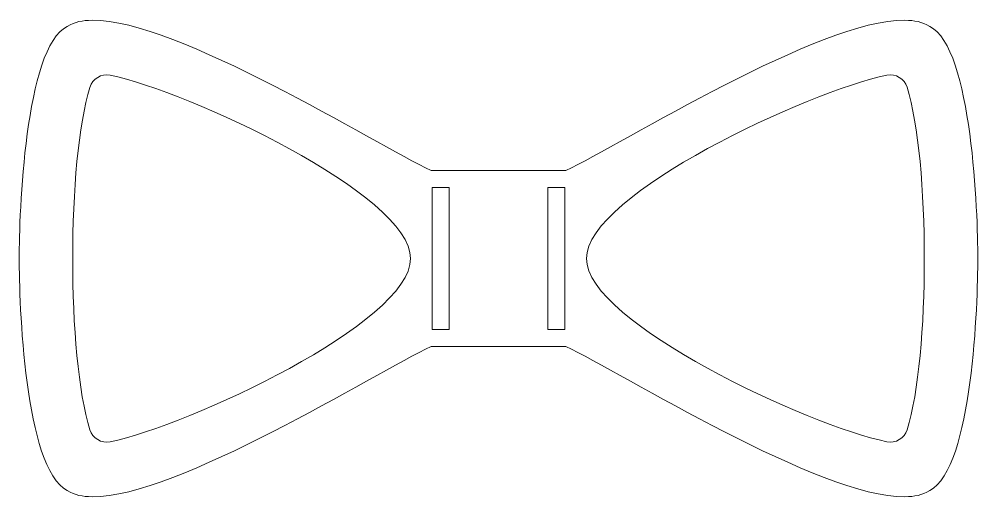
# Model space of a CAD drawing. Header units: centimetres. Extents: x -14.4 to 71.1, y -17.9 to 36.
# Drawn here: x -14.39 to -3.52, y 2.42 to 7.84 of the extents above; entities that cross this region are included whole.
import ezdxf

# ---------------------------------------------------------------- set-up
doc = ezdxf.new("R2010")
doc.units = ezdxf.units.CM
doc.header["$MEASUREMENT"] = 0
doc.layers.add('Layer 1', color=7, linetype='Continuous')

msp = doc.modelspace()

# ---------------------------------------------------------------- linework, layer by layer
at = {"layer": 'Layer 1', "color": 242, "lineweight": 9}
for points, knots in [([(-8.19026, 4.13108), (-7.55516, 3.83223), (-5.30167, 2.41592), (-4.34396, 2.42795), (-4.34396, 2.42795), (-4.2296, 2.42871), (-4.15288, 2.44601), (-4.06174, 2.49706), (-4.06174, 2.49706), (-3.57371, 2.75225), (-3.51559, 4.63273), (-3.51559, 5.13219), (-3.51559, 5.13219), (-3.51559, 5.61766), (-3.57791, 7.52314), (-4.06174, 7.75868), (-4.06174, 7.75868), (-4.15283, 7.80971), (-4.22958, 7.82702), (-4.34396, 7.82779), (-4.34396, 7.82779), (-5.3017, 7.8398), (-7.55516, 6.42351), (-8.19026, 6.12466), (-8.19026, 6.12466), (-8.19026, 6.12466), (-9.71675, 6.12466), (-9.71675, 6.12466), (-9.71675, 6.12466), (-10.35185, 6.42351), (-12.60531, 7.8398), (-13.56305, 7.82779), (-13.56305, 7.82779), (-13.67743, 7.82702), (-13.75418, 7.80971), (-13.84527, 7.75868), (-13.84527, 7.75868), (-14.3291, 7.52314), (-14.39142, 5.61766), (-14.39142, 5.13219), (-14.39142, 5.13219), (-14.39142, 4.63273), (-14.3333, 2.75225), (-13.84527, 2.49706), (-13.84527, 2.49706), (-13.75413, 2.44601), (-13.67741, 2.42871), (-13.56305, 2.42795), (-13.56305, 2.42795), (-12.60534, 2.41592), (-10.35185, 3.83223), (-9.71675, 4.13108), (-9.71675, 4.13108), (-9.71675, 4.13108), (-8.19026, 4.13108), (-8.19026, 4.13108)], [0, 0, 0, 0, 0.06666667, 0.06666667, 0.06666667, 0.06666667, 0.13333333, 0.13333333, 0.13333333, 0.13333333, 0.2, 0.2, 0.2, 0.2, 0.26666667, 0.26666667, 0.26666667, 0.26666667, 0.33333333, 0.33333333, 0.33333333, 0.33333333, 0.4, 0.4, 0.4, 0.4, 0.46666667, 0.46666667, 0.46666667, 0.46666667, 0.53333333, 0.53333333, 0.53333333, 0.53333333, 0.6, 0.6, 0.6, 0.6, 0.66666667, 0.66666667, 0.66666667, 0.66666667, 0.73333333, 0.73333333, 0.73333333, 0.73333333, 0.8, 0.8, 0.8, 0.8, 0.86666667, 0.86666667, 0.86666667, 0.86666667, 1, 1, 1, 1]), ([(-9.70663, 5.93364), (-9.70663, 5.93364), (-9.51154, 5.93364), (-9.51154, 5.93364), (-9.51154, 5.93364), (-9.51154, 5.93364), (-9.51154, 4.32209), (-9.51154, 4.32209), (-9.51154, 4.32209), (-9.51154, 4.32209), (-9.70663, 4.32209), (-9.70663, 4.32209), (-9.70663, 4.32209), (-9.70663, 4.32209), (-9.70663, 5.93364), (-9.70663, 5.93364)], [0, 0, 0, 0, 0.2, 0.2, 0.2, 0.2, 0.4, 0.4, 0.4, 0.4, 0.6, 0.6, 0.6, 0.6, 1, 1, 1, 1]), ([(-8.39546, 5.93364), (-8.39546, 5.93364), (-8.20038, 5.93364), (-8.20038, 5.93364), (-8.20038, 5.93364), (-8.20038, 5.93364), (-8.20038, 4.32209), (-8.20038, 4.32209), (-8.20038, 4.32209), (-8.20038, 4.32209), (-8.39546, 4.32209), (-8.39546, 4.32209), (-8.39546, 4.32209), (-8.39546, 4.32209), (-8.39546, 5.93364), (-8.39546, 5.93364)], [0, 0, 0, 0, 0.2, 0.2, 0.2, 0.2, 0.4, 0.4, 0.4, 0.4, 0.6, 0.6, 0.6, 0.6, 1, 1, 1, 1])]:
    msp.add_open_spline(points, degree=3, knots=knots, dxfattribs=at)
at = {"layer": 'Layer 1', "color": 142, "lineweight": 9}
for points in [[(-13.58982, 7.06757), (-13.84819, 6.23121), (-13.85085, 4.02), (-13.58911, 3.18726), (-13.58911, 3.18726), (-13.55825, 3.08914), (-13.45927, 3.03079), (-13.35847, 3.05128), (-13.35847, 3.05128), (-12.47835, 3.23023), (-9.95086, 4.39769), (-9.95086, 5.12787), (-9.95086, 5.12787), (-9.95086, 5.85631), (-12.47905, 7.02527), (-13.35883, 7.20445), (-13.35883, 7.20445), (-13.45996, 7.22503), (-13.55932, 7.16617), (-13.58982, 7.06757)], [(-4.54807, 7.20456), (-5.42901, 7.02585), (-7.95615, 5.85755), (-7.95615, 5.12787), (-7.95615, 5.12787), (-7.95615, 4.39894), (-5.42766, 3.23082), (-4.54868, 3.0514), (-4.54868, 3.0514), (-4.44785, 3.03082), (-4.34874, 3.08918), (-4.31787, 3.18735), (-4.31787, 3.18735), (-4.05615, 4.02019), (-4.05884, 6.23142), (-4.31723, 7.06767), (-4.31723, 7.06767), (-4.34772, 7.16622), (-4.44697, 7.22506), (-4.54807, 7.20456)]]:
    msp.add_open_spline(points, degree=3, knots=[0, 0, 0, 0, 0.16666667, 0.16666667, 0.16666667, 0.16666667, 0.33333333, 0.33333333, 0.33333333, 0.33333333, 0.5, 0.5, 0.5, 0.5, 0.66666667, 0.66666667, 0.66666667, 0.66666667, 1, 1, 1, 1], dxfattribs=at)

doc.saveas('drawing.dxf')
